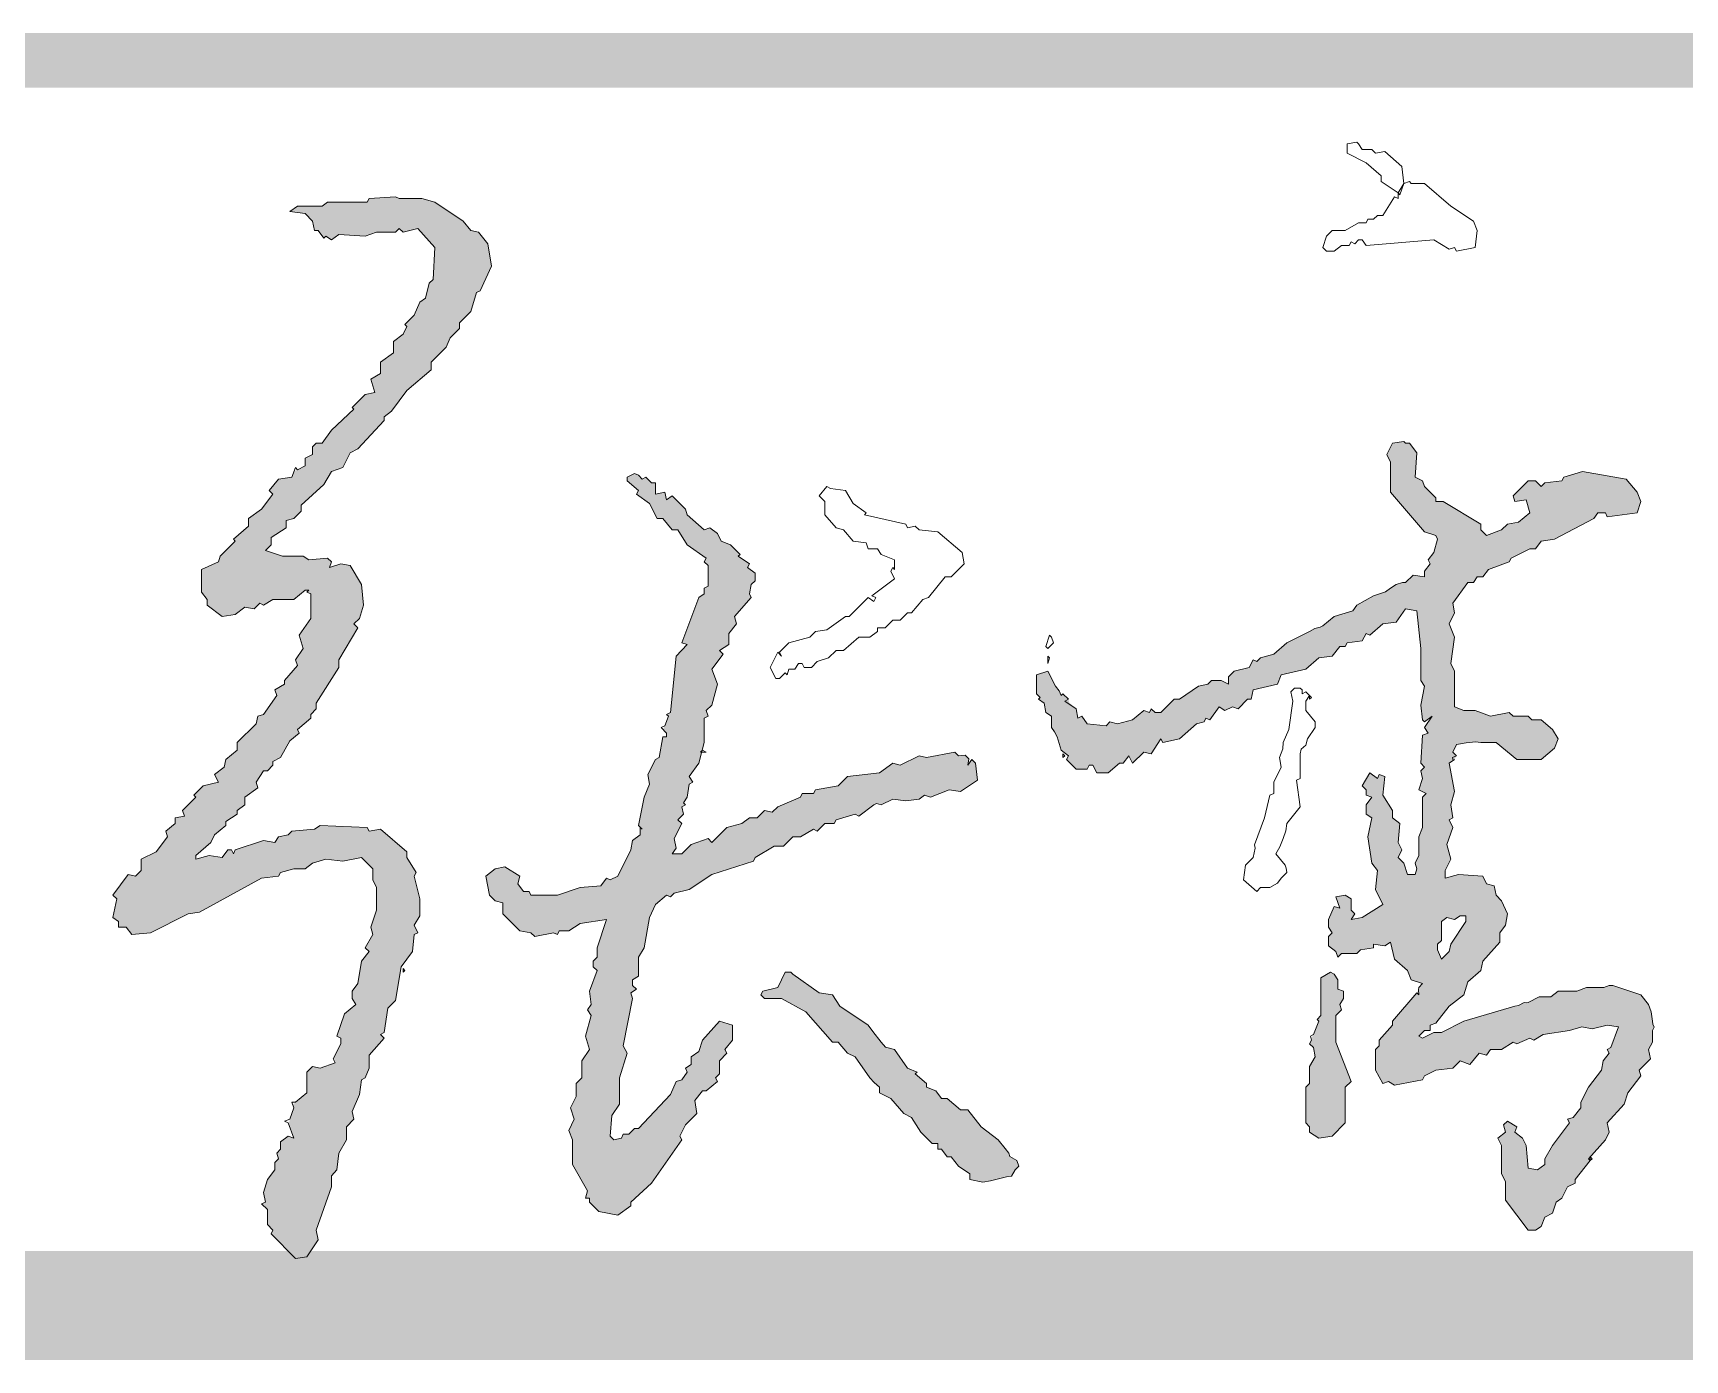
# Model space of a CAD drawing. Extents: x 1188826 to 1909461, y 608442 to 1651179.
# Drawn here: x 1552938 to 1553999, y 1274501 to 1275353 of the extents above; entities that cross this region are included whole.
import ezdxf

# ---------------------------------------------------------------- set-up
doc = ezdxf.new("R2010")
doc.units = 0
doc.header["$LTSCALE"] = 1000
doc.header["$MEASUREMENT"] = 0
doc.layers.add('WALL', color=9, linetype='Continuous', lineweight=40)
doc.layers.add('签名', color=7, linetype='Continuous', lineweight=18)
doc.layers.add('图框', color=140, linetype='Continuous')

# ---------------------------------------------------------------- blocks, each defined once
blk = doc.blocks.new('tq5113')
at = {"layer": '签名'}
h = blk.add_hatch(color=2, dxfattribs=at)
h.dxf.hatch_style = 1
h.paths.add_polyline_path([(5016, 7074.9), (5026.9, 7076.1), (5028.1, 7078.5), (5036.6, 7080.9), (5043.9, 7080.9), (5048.7, 7084.5), (5057.2, 7087), (5068.1, 7085.8), (5080.2, 7088.2), (5087.4, 7080.9), (5087.4, 7073.7), (5089.8, 7068.8), (5089.8, 7054.3), (5086.2, 7043.4), (5087.4, 7038.6), (5082.6, 7030.1), (5085, 7027.7), (5080.2, 7021.6), (5077.7, 7007.1), (5074.1, 7002.3), (5074.1, 6997.5), (5076.5, 6993.8), (5069.3, 6987.8), (5064.4, 6973.3), (5066.8, 6972), (5066.8, 6968.4), (5062, 6958.7), (5063.2, 6956.3), (5053.5, 6952.7), (5048.7, 6953.9), (5045.1, 6950.3), (5045.1, 6937), (5035.9, 6929.3), (5036.6, 6927.3), (5033.2, 6917), (5036.6, 6907.9), (5033, 6909.1), (5028.1, 6905.5), (5028.1, 6900.7), (5025.7, 6898.3), (5026.9, 6894.6), (5024.5, 6892.2), (5024.5, 6887.4), (5019.7, 6881.3), (5017.3, 6872.9), (5018.5, 6866.8), (5016, 6865.6), (5019.7, 6862), (5019.7, 6852.3), (5023.3, 6848.7), (5022.1, 6846.3), (5037.8, 6830.5), (5045.1, 6831.7), (5052.3, 6842.6), (5051.1, 6848.7), (5060.8, 6876.5), (5060.8, 6883.7), (5064.4, 6887.4), (5065.6, 6898.3), (5070.5, 6906.7), (5070.5, 6915.2), (5075.3, 6920), (5074.1, 6924.9), (5078.9, 6935.8), (5080.2, 6945.4), (5082.6, 6946.6), (5085, 6952.7), (5085, 6961.2), (5094.7, 6972), (5092.3, 6974.5), (5094.7, 6975.7), (5097.1, 6991.4), (5101.9, 6996.2), (5105.6, 7018), (5112.8, 7027.7), (5114, 7038.6), (5116.4, 7039.8), (5114, 7044.6), (5117.7, 7050.7), (5117.7, 7061.6), (5114, 7076.1), (5115.2, 7078.5), (5109.2, 7088.2), (5109.2, 7091.8), (5092.3, 7106.3), (5085, 7105.1), (5083.8, 7107.5), (5053.5, 7108.7), (5049.9, 7106.3), (5035.4, 7105.1), (5033, 7102.7), (5026.9, 7101.5), (5024.5, 7097.8), (5017.3, 7099.1), (4999.1, 7093), (4997.9, 7090.6), (4996.7, 7093), (4994.3, 7093), (4990.6, 7088.2), (4982.2, 7089.4), (4973.7, 7087), (4973.7, 7089.4), (4983.4, 7097.8), (4985.8, 7102.7), (4993.1, 7108.7), (4993.1, 7111.2), (5000.3, 7116), (5000.3, 7118.4), (5005.2, 7122), (5005.2, 7126.9), (5013.6, 7132.9), (5012.4, 7136.6), (5017.3, 7143.8), (5019.7, 7143.8), (5023.3, 7147.4), (5023.3, 7149.9), (5028.1, 7152.3), (5034.2, 7163.2), (5040.2, 7168), (5039, 7170.4), (5047.5, 7177.7), (5047.5, 7180.1), (5051.1, 7183.7), (5051.1, 7187.4), (5065.6, 7210.3), (5065.6, 7215.2), (5077.7, 7235.7), (5075.3, 7238.2), (5078.9, 7241.8), (5081.4, 7250.3), (5080.2, 7263.6), (5072.9, 7275.7), (5066.8, 7276.9), (5059.6, 7274.4), (5060.8, 7278.1), (5058.4, 7280.5), (5046.3, 7279.3), (5042.7, 7281.7), (5029.4, 7281.7), (5018.5, 7285.3), (5022.1, 7289), (5022.1, 7293.8), (5031.8, 7299.9), (5031.8, 7304.7), (5036.6, 7305.9), (5041.4, 7310.7), (5041.4, 7314.4), (5056, 7327.7), (5060.8, 7336.1), (5068.1, 7338.6), (5072.9, 7348.2), (5077.7, 7350.7), (5094.7, 7368.8), (5094.7, 7371.2), (5099.5, 7374.8), (5109.2, 7388.2), (5124.9, 7401.5), (5124.9, 7406.3), (5134.6, 7416), (5137, 7422), (5143.1, 7428.1), (5143.1, 7431.7), (5150.3, 7439), (5153.9, 7451.1), (5156.4, 7452.3), (5163.6, 7468), (5161.2, 7482.5), (5155.2, 7489.8), (5150.3, 7491), (5145.5, 7497), (5127.3, 7509.1), (5118.9, 7511.5), (5104.3, 7511.5), (5101.9, 7512.7), (5085, 7511.5), (5083.8, 7509.1), (5058.4, 7509.1), (5054.8, 7506.7), (5039, 7506.7), (5034.2, 7503.1), (5043.9, 7501.9), (5048.7, 7497), (5049.9, 7491), (5052.3, 7491), (5056, 7486.1), (5057.2, 7487.3), (5060.8, 7484.9), (5065.6, 7488.5), (5082.6, 7487.3), (5089.8, 7489.8), (5101.9, 7489.8), (5104.3, 7492.2), (5106.8, 7489.8), (5116.4, 7492.2), (5127.3, 7480.1), (5126.1, 7459.5), (5123.7, 7457.1), (5121.3, 7447.4), (5117.7, 7445), (5114, 7436.5), (5108, 7430.5), (5109.2, 7429.3), (5106.8, 7424.4), (5100.7, 7419.6), (5100.7, 7412.3), (5092.3, 7406.3), (5092.3, 7399), (5086.2, 7395.4), (5088.6, 7386.9), (5082.6, 7385.7), (5074.1, 7377.3), (5075.3, 7376.1), (5060.8, 7362.7), (5054.8, 7354.3), (5051.1, 7354.3), (5048.7, 7351.9), (5048.7, 7347), (5043.9, 7344.6), (5043.9, 7339.8), (5036.9, 7336.3), (5035.4, 7332.5), (5026.9, 7331.3), (5020.9, 7324), (5023.3, 7321.6), (5016, 7311.9), (5007.6, 7305.9), (5007.6, 7301.1), (4997.9, 7292.6), (4999.1, 7291.4), (4989.4, 7281.7), (4988.2, 7278.1), (4977.3, 7273.2), (4977.3, 7258.7), (4981, 7253.9), (4981, 7250.3), (4990.6, 7243), (4999.1, 7244.2), (5005.2, 7249), (5011.2, 7247.8), (5014.8, 7251.5), (5017.3, 7250.3), (5023.3, 7253.9), (5036.6, 7253.9), (5043.9, 7259.9), (5046.3, 7259.9), (5045.1, 7258.7), (5047.5, 7257.5), (5047.5, 7241.8), (5040.2, 7230.9), (5042.7, 7222.4), (5037.8, 7215.2), (5039, 7211.5), (5030.6, 7201.9), (5030.6, 7199.5), (5024.5, 7195.8), (5025.7, 7192.2), (5017.3, 7180.1), (5013.6, 7178.9), (5012.4, 7174.1), (5000.3, 7162), (5000.3, 7157.1), (4993.1, 7151.1), (4991.9, 7146.2), (4985.8, 7141.4), (4988.2, 7136.6), (4978.5, 7134.1), (4972.5, 7128.1), (4973.7, 7126.9), (4965.2, 7118.4), (4966.5, 7114.8), (4960.4, 7113.6), (4960.4, 7109.9), (4954.4, 7105.1), (4955.6, 7101.5), (4948.3, 7091.8), (4938.6, 7087), (4938.6, 7079.7), (4935, 7076.1), (4930.2, 7077.3), (4920.5, 7064), (4922.9, 7061.6), (4920.5, 7049.5), (4924.1, 7047), (4924.1, 7043.4), (4929, 7043.4), (4932.6, 7038.6), (4944.7, 7039.8), (4968.9, 7051.9), (4976.1, 7053.1)])
h = blk.add_hatch(color=2, dxfattribs=at)
h.dxf.hatch_style = 1
h.paths.add_polyline_path([(5796.7, 7268.4), (5800.3, 7268.4), (5804, 7273.2), (5817.3, 7278.1), (5818.5, 7280.5), (5830.6, 7286.5), (5834.2, 7286.5), (5837.8, 7291.4), (5846.3, 7292.6), (5871.7, 7305.9), (5874.1, 7309.5), (5879, 7309.5), (5880.2, 7307.1), (5899.5, 7309.5), (5901.9, 7316.8), (5899.5, 7322.8), (5892.3, 7331.3), (5864.4, 7336.1), (5852.3, 7332.5), (5851.1, 7330.1), (5840.2, 7328.9), (5837.8, 7326.5), (5834.2, 7330.1), (5829.4, 7330.1), (5819.7, 7320.4), (5820.9, 7316.8), (5828.2, 7318), (5830.6, 7309.5), (5823.3, 7303.5), (5816.1, 7302.3), (5812.4, 7298.6), (5802.7, 7295), (5799.1, 7298.6), (5799.1, 7302.3), (5774.9, 7316.8), (5770.1, 7316.8), (5770.1, 7319.2), (5762.8, 7326.5), (5761.6, 7330.1), (5756.8, 7332.5), (5758, 7348.2), (5753.2, 7354.3), (5750.7, 7354.3), (5749.5, 7355.5), (5742.3, 7354.3), (5738.6, 7347), (5741.1, 7342.2), (5741.1, 7322.8), (5762.8, 7297.4), (5770.1, 7295), (5771.3, 7292.6), (5768.9, 7284.1), (5765.3, 7279.3), (5766.5, 7276.9), (5762.8, 7272), (5762.8, 7268.4), (5755.6, 7269.6), (5750.7, 7264.8), (5748.8, 7264.9), (5744.7, 7263.6), (5741.1, 7261.1), (5737.9, 7258.9), (5730.2, 7256.3), (5719.3, 7250.3), (5716.9, 7246.6), (5704.8, 7243), (5697.5, 7237), (5695.8, 7236.2), (5692.5, 7235.2), (5689, 7233.3), (5674.5, 7226.1), (5666.1, 7218.8), (5657.6, 7216.4), (5655.2, 7214), (5652.8, 7215.2), (5650.3, 7210.3), (5640.7, 7207.9), (5637, 7204.3), (5637, 7199.5), (5632.2, 7201.9), (5626.1, 7201.9), (5623.7, 7199.5), (5617.7, 7198.2), (5605.6, 7189.8), (5602, 7189.8), (5593.5, 7181.3), (5589.9, 7181.3), (5587.4, 7183.7), (5586.2, 7181.3), (5582.6, 7182.5), (5575.3, 7176.5), (5565.7, 7174.1), (5560.8, 7175.3), (5558.4, 7172.8), (5546.3, 7174.1), (5542.7, 7178.9), (5540.3, 7177.7), (5539.1, 7183.7), (5534.7, 7187.6), (5534.2, 7189.8), (5530.6, 7193.4), (5529.4, 7192.2), (5528.3, 7195.3), (5525.8, 7198.2), (5520.9, 7207.9), (5513.7, 7205.5), (5513.7, 7193.4), (5516.1, 7191), (5514.9, 7189.8), (5518.5, 7187.4), (5519.7, 7181.3), (5523.3, 7178.9), (5523.3, 7171.6), (5525.5, 7168.4), (5527, 7165.6), (5529.4, 7157.1), (5534.2, 7153.5), (5533, 7151.1), (5539.1, 7145), (5546.3, 7145), (5547.5, 7147.4), (5549.9, 7147.4), (5552.4, 7142.6), (5559.6, 7142.6), (5566.9, 7148.7), (5569.3, 7148.7), (5572.9, 7153.5), (5575.3, 7148.7), (5582.6, 7155.9), (5587.4, 7154.7), (5593.5, 7164.4), (5594.7, 7162), (5605.6, 7164.4), (5616.5, 7174.1), (5621.3, 7175.3), (5622.5, 7177.7), (5624.9, 7176.5), (5631, 7184.9), (5634.6, 7182.5), (5639.5, 7184.9), (5643.1, 7183.7), (5649.1, 7189.8), (5651.5, 7189.8), (5652.8, 7195.8), (5668.5, 7199.5), (5670.9, 7205.5), (5686.6, 7209.1), (5695.1, 7216.4), (5703.6, 7217.6), (5708.4, 7223.6), (5712, 7223.6), (5713.2, 7226.1), (5722.9, 7227.3), (5725.3, 7232.1), (5727.8, 7230.9), (5736.2, 7238.2), (5744.7, 7239.4), (5750.7, 7247.8), (5758, 7246.6), (5760.4, 7222.4), (5760.4, 7201.9), (5762.8, 7198.2), (5760.4, 7186.1), (5761.6, 7176.5), (5762.8, 7175.3), (5767.7, 7178.9), (5762.8, 7171.6), (5765.3, 7168), (5761.6, 7166.8), (5760.4, 7148.7), (5762.8, 7146.2), (5760.4, 7143.8), (5761.6, 7139), (5759.2, 7131.7), (5764, 7129.3), (5761.6, 7126.9), (5761.6, 7107.5), (5759.2, 7101.5), (5759.2, 7089.4), (5756.8, 7084.5), (5758, 7080.9), (5756.8, 7077.3), (5751.9, 7077.3), (5749.5, 7084.5), (5745.9, 7088.2), (5748.3, 7093), (5745.9, 7097.8), (5747.1, 7109.9), (5742.3, 7113.6), (5742.3, 7118.4), (5736.2, 7128.1), (5737.4, 7140.2), (5733.8, 7141.4), (5732.6, 7139), (5727.8, 7142.6), (5722.9, 7134.1), (5725.3, 7131.7), (5725.3, 7128.1), (5729, 7126.9), (5725.3, 7122), (5725.3, 7116), (5729, 7113.6), (5726.5, 7101.5), (5729, 7084.5), (5732.6, 7079.7), (5731.4, 7067.6), (5736.2, 7057.9), (5722.9, 7049.5), (5715.7, 7048.3), (5718.1, 7051.9), (5715.7, 7054.3), (5715.7, 7061.6), (5712, 7064), (5706, 7062.8), (5708.4, 7055.5), (5704.8, 7056.7), (5701.1, 7048.3), (5701.1, 7043.4), (5703.6, 7039.8), (5701.1, 7037.4), (5701.1, 7031.3), (5706, 7027.7), (5707.2, 7024.1), (5709.6, 7026.5), (5719.3, 7026.5), (5721.7, 7028.9), (5730.2, 7030.1), (5730.2, 7032.5), (5737.4, 7031.3), (5741.1, 7033.7), (5743.5, 7022.9), (5751.9, 7015.6), (5754.4, 7009.5), (5761.6, 7007.1), (5759.2, 7004.7), (5759, 7003.4), (5757.9, 7000.9), (5758, 7001.1), (5759.2, 6999.9), (5757.9, 7000.9), (5742.3, 6982.9), (5742.3, 6980.5), (5733.8, 6970.8), (5733.8, 6967.2), (5731.4, 6964.8), (5731.4, 6951.5), (5736.2, 6943), (5739.8, 6944.2), (5743.5, 6941.8), (5761.6, 6945.4), (5762.8, 6947.9), (5770.1, 6951.5), (5781, 6952.7), (5785.8, 6957.5), (5791.9, 6955.1), (5797.9, 6962.4), (5802.7, 6961.2), (5805.2, 6964.8), (5812.4, 6964.8), (5819.7, 6969.6), (5822.1, 6968.4), (5830.6, 6972), (5833, 6970.8), (5839, 6974.5), (5854.8, 6976.7), (5854.8, 6976.9), (5854.9, 6976.7), (5856, 6976.9), (5864, 6979.4), (5870.5, 6978.1), (5880.2, 6980.5), (5887.4, 6979.3), (5882.6, 6966), (5880.2, 6964.8), (5881.4, 6962.4), (5877.7, 6957.5), (5876.5, 6951.5), (5868.1, 6940.6), (5863.2, 6930.9), (5863.2, 6927.3), (5858.4, 6921.2), (5854.8, 6920), (5856, 6917.6), (5845.1, 6903.1), (5840.2, 6894.6), (5840.2, 6891), (5835.4, 6887.4), (5829.4, 6888.6), (5828.2, 6903.1), (5825.7, 6907.9), (5820.9, 6911.6), (5822.1, 6915.2), (5816.1, 6918.8), (5813.6, 6916.4), (5814.8, 6911.6), (5810, 6907.9), (5812.4, 6903.1), (5812.4, 6885), (5814.8, 6880.1), (5814.8, 6868), (5829.4, 6848.7), (5834.2, 6848.7), (5837.8, 6851.1), (5840.2, 6857.1), (5845.1, 6859.6), (5847.5, 6866.8), (5851.1, 6869.2), (5854.8, 6876.5), (5859.6, 6878.9), (5859.6, 6881.3), (5869.3, 6893.4), (5868.1, 6894.6), (5879, 6906.7), (5881.4, 6911.6), (5880.2, 6917.6), (5891, 6929.7), (5893.5, 6937), (5901.9, 6947.9), (5900.7, 6951.5), (5908, 6958.7), (5906.8, 6964.8), (5909.2, 6969.6), (5909.2, 6976.9), (5910.4, 6979.2), (5909.6, 6981.1), (5909.2, 6982.9), (5908.4, 6989.1), (5906.8, 6993.8), (5901.9, 6999.9), (5883.8, 7005.9), (5881.4, 7005.9), (5878.1, 7004.7), (5876.5, 7004.7), (5866.9, 7004.7), (5860.8, 7002.3), (5848.7, 7002.3), (5843.9, 6998.7), (5836.6, 6998.7), (5829.4, 6995), (5828.5, 6994.8), (5826.9, 6995), (5823.2, 6993.1), (5820.9, 6992.6), (5788.2, 6982.9), (5773.7, 6975.7), (5768.9, 6975.7), (5761.6, 6972), (5759.2, 6973.3), (5762.8, 6976.9), (5766.5, 6976.9), (5766.5, 6980.5), (5770.1, 6981.7), (5778.6, 6992.6), (5788.2, 6999.9), (5790.7, 7008.3), (5799.1, 7015.6), (5800.3, 7021.6), (5811.2, 7033.7), (5811.2, 7039.8), (5814.8, 7044.6), (5816.1, 7051.9), (5812.4, 7060.3), (5808.8, 7064), (5807.6, 7070), (5802.7, 7071.2), (5800.3, 7076.1), (5784.6, 7077.3), (5776.1, 7074.9), (5776.1, 7079.7), (5779.8, 7087), (5777.3, 7096.6), (5781, 7107.5), (5778.6, 7112.4), (5781, 7113.6), (5779.8, 7122), (5782.2, 7130.5), (5778.6, 7148.7), (5782.2, 7151.1), (5783.4, 7153.5), (5781, 7155.9), (5783.4, 7160.7), (5789.7, 7161.9), (5795.6, 7162.4), (5799.1, 7162), (5808.8, 7162), (5822.1, 7151.1), (5837.8, 7151.1), (5846.3, 7158.3), (5848.7, 7164.4), (5845.1, 7170.4), (5837.8, 7176.5), (5831.8, 7176.5), (5829.4, 7178.9), (5819.7, 7178.9), (5817.3, 7181.3), (5805.2, 7178.9), (5795.5, 7182.5), (5788.2, 7182.5), (5782.2, 7184.9), (5782.2, 7207.9), (5779.8, 7212.8), (5782.2, 7229.7), (5778.6, 7238.2), (5782.2, 7245.4), (5781, 7251.5), (5790.7, 7264.8), (5794.3, 7264.8)])
h.paths.add_polyline_path([(5789.4, 7050.7), (5789.4, 7047), (5779.8, 7032.5), (5778.6, 7027.7), (5773.7, 7022.9), (5771.3, 7028.9), (5771.3, 7032.5), (5773.7, 7034.9), (5773.7, 7047), (5777.3, 7049.5), (5782.2, 7048.3), (5785.8, 7050.7)], flags=16)
h = blk.add_hatch(color=2, dxfattribs=at)
h.dxf.hatch_style = 1
h.paths.add_polyline_path([(5244.7, 7076.1), (5239.8, 7073.7), (5237.4, 7074.9), (5233.8, 7070), (5220.5, 7068.8), (5206, 7064), (5189, 7064), (5187.8, 7066.4), (5184.2, 7066.4), (5180.6, 7071.2), (5181.8, 7076.1), (5172.1, 7082.1), (5166, 7080.9), (5160, 7076.1), (5162.4, 7064), (5166, 7060.3), (5170.9, 7059.1), (5170.9, 7051.9), (5181.8, 7041), (5189, 7039.8), (5191.4, 7037.4), (5203.5, 7039.8), (5206, 7038.6), (5207.2, 7041), (5213.2, 7041), (5220.5, 7045.8), (5237.4, 7048.3), (5231.4, 7030.1), (5231.4, 7024.1), (5228.9, 7021.6), (5228.9, 7018), (5231.4, 7015.6), (5226.5, 7002.3), (5227.7, 6993.8), (5225.3, 6990.2), (5227.7, 6986.6), (5224.1, 6973.3), (5226.5, 6964.8), (5221.7, 6957.5), (5221.7, 6946.6), (5218, 6943), (5218, 6934.6), (5214.4, 6927.3), (5216.8, 6920), (5213.2, 6912.8), (5215.6, 6906.7), (5215.6, 6891), (5225.3, 6874.1), (5224.1, 6869.2), (5226.5, 6869.2), (5226.5, 6866.8), (5232.6, 6860.8), (5244.7, 6858.3), (5253.1, 6864.4), (5253.1, 6866.8), (5266.4, 6878.9), (5285.8, 6906.7), (5284.6, 6909.1), (5288.2, 6916.4), (5295.5, 6923.7), (5294.3, 6932.1), (5299.1, 6938.2), (5301.5, 6938.2), (5308.8, 6944.2), (5307.6, 6946.6), (5310, 6949.1), (5310, 6957.5), (5314.8, 6962.4), (5313.6, 6964.8), (5318.4, 6970.8), (5318.4, 6980.5), (5310, 6982.9), (5299.1, 6970.8), (5296.7, 6963.6), (5291.8, 6960), (5291.8, 6955.1), (5288.2, 6952.7), (5289.4, 6950.3), (5285.8, 6945.4), (5282.2, 6944.2), (5278.5, 6935.8), (5258, 6914), (5255.5, 6914), (5251.9, 6910.4), (5248.3, 6910.4), (5247.1, 6907.9), (5242.2, 6906.7), (5239.8, 6909.1), (5241, 6922.5), (5245.9, 6929.7), (5245.9, 6946.6), (5250.7, 6962.4), (5248.3, 6967.2), (5254.3, 6997.5), (5253.1, 7001.1), (5256.8, 7003.5), (5254.3, 7005.9), (5254.3, 7009.5), (5258, 7012), (5258, 7024.1), (5261.6, 7030.1), (5265.2, 7049.5), (5268.9, 7057.9), (5276.1, 7064), (5278.5, 7062.8), (5280.9, 7065.2), (5290.6, 7067.6), (5305.1, 7077.3), (5331.8, 7085.8), (5333, 7088.2), (5345.1, 7095.4), (5351.1, 7095.4), (5357.2, 7101.5), (5362, 7101.5), (5370.5, 7106.3), (5372.9, 7105.1), (5377.7, 7109.9), (5383.8, 7109.9), (5385, 7112.4), (5397.1, 7116), (5399.5, 7114.8), (5410.5, 7123), (5414, 7122), (5421.3, 7125.7), (5429.7, 7124.5), (5438.2, 7125.7), (5441.8, 7128.1), (5445.5, 7126.9), (5457.6, 7131.7), (5464.8, 7130.5), (5475.7, 7137.8), (5474.5, 7148.7), (5472.1, 7151.1), (5469.6, 7147.4), (5470.2, 7151.5), (5467.8, 7153.9), (5463.6, 7153.5), (5461.2, 7155.9), (5443, 7152.3), (5438.2, 7153.5), (5426.1, 7147.4), (5421.3, 7148.7), (5412.8, 7142.6), (5392.2, 7140.2), (5386.2, 7134.1), (5371.7, 7131.7), (5370.5, 7129.3), (5363.2, 7129.3), (5362, 7126.9), (5347.5, 7120.8), (5343.8, 7117.2), (5339, 7118.4), (5334.2, 7113.6), (5329.3, 7113.6), (5324.5, 7109.9), (5314.8, 7107.5), (5305.1, 7097.8), (5302.7, 7100.3), (5291.8, 7096.6), (5285.8, 7090.6), (5279.7, 7090.6), (5282.2, 7094.2), (5280.9, 7100.3), (5285.8, 7109.9), (5283.4, 7112.4), (5287, 7116), (5285.8, 7120.8), (5288.2, 7122), (5287, 7123.2), (5289.4, 7126.9), (5290.6, 7135.3), (5293, 7136.6), (5290.6, 7140.2), (5296.7, 7148.7), (5298.7, 7155.9), (5297.9, 7155.9), (5298.9, 7157), (5300.3, 7162), (5300.3, 7177.7), (5302.7, 7178.9), (5301.5, 7182.5), (5305.1, 7186.1), (5308.8, 7199.5), (5305.1, 7209.1), (5312.4, 7218.8), (5310, 7221.2), (5316, 7224.9), (5316, 7232.1), (5320.9, 7238.2), (5319.7, 7243), (5330.5, 7255.1), (5329.3, 7257.5), (5330.5, 7263.6), (5333, 7266), (5333, 7270.8), (5328.1, 7274.4), (5329.3, 7276.9), (5322.1, 7281.7), (5323.3, 7282.9), (5317.2, 7289), (5311.2, 7291.4), (5308.8, 7296.2), (5303.9, 7299.9), (5300.3, 7298.6), (5289.4, 7308.3), (5288.2, 7311.9), (5279.7, 7320.4), (5276.1, 7318), (5274.9, 7322.8), (5268.9, 7321.6), (5268.9, 7328.9), (5266.4, 7328.9), (5262.8, 7332.5), (5260.4, 7331.3), (5258, 7333.7), (5255.5, 7334.9), (5250.7, 7332.5), (5250.7, 7330.1), (5258, 7324), (5256.8, 7321.6), (5265.2, 7315.6), (5270.1, 7305.9), (5273.7, 7305.9), (5279.7, 7298.6), (5283.4, 7298.6), (5289.4, 7289), (5301.5, 7280.5), (5300.3, 7278.1), (5302.7, 7275.7), (5302.7, 7262.4), (5300.3, 7261.1), (5300.3, 7257.5), (5296.7, 7255.1), (5285.8, 7226.1), (5289.4, 7224.9), (5282.2, 7217.6), (5278.5, 7181.3), (5276.1, 7180.1), (5277.3, 7178.9), (5273.9, 7170.3), (5276.1, 7168), (5276.1, 7165.6), (5273.7, 7165.6), (5271.3, 7152.3), (5268.9, 7151.1), (5264, 7141.4), (5265.2, 7135.3), (5261.6, 7126.9), (5258, 7108.7), (5259.2, 7107.5), (5259.2, 7102.7), (5254.3, 7099.1), (5253.1, 7093)])
h = blk.add_hatch(color=2, dxfattribs=at)
h.dxf.hatch_style = 1
h.paths.add_polyline_path([(5433.4, 6921.2), (5439.4, 6911.6), (5446.7, 6904.3), (5450.3, 6904.3), (5450.3, 6900.7), (5452.7, 6900.7), (5456.3, 6895.8), (5458.8, 6895.8), (5463.6, 6889.8), (5470.9, 6885), (5470.9, 6881.3), (5479.1, 6879.5), (5484.2, 6880.5), (5494.5, 6882.9), (5497.7, 6883.5), (5499.9, 6887.4), (5502.3, 6889.8), (5501.1, 6893.4), (5496.6, 6896), (5495.8, 6898.3), (5493.6, 6901.3), (5489, 6906.7), (5478.1, 6915.2), (5469.6, 6926.1), (5464.8, 6926.1), (5456.3, 6933.3), (5452.7, 6933.3), (5449.1, 6938.2), (5443, 6940.6), (5443, 6943), (5435.8, 6949.1), (5437, 6950.3), (5430.9, 6952.7), (5422.5, 6964.8), (5416.7, 6966.4), (5414, 6969.6), (5408.5, 6976.4), (5405.5, 6980.5), (5387.4, 6992.6), (5382.6, 6999.9), (5374.1, 7001.1), (5355.5, 7014.4), (5352.3, 7014.4), (5347.5, 7004.7), (5337.8, 7002.3), (5336.6, 6999.9), (5339, 6997.5), (5349.9, 6997.5), (5365.6, 6989), (5382.6, 6969.6), (5386.2, 6969.6), (5392.2, 6962.4), (5397.1, 6960), (5406.7, 6946.6), (5409.3, 6943.6), (5412.8, 6940.6), (5412.8, 6937), (5420.1, 6933.3), (5428.5, 6923.7)])
h = blk.add_hatch(color=2, dxfattribs=at)
h.dxf.hatch_style = 1
h.paths.add_polyline_path([(5689, 6943), (5686.6, 6940.6), (5686.6, 6917.6), (5689, 6915.2), (5689, 6911.6), (5695.1, 6907.9), (5703.6, 6909.1), (5712, 6917.6), (5712, 6940.6), (5715.7, 6944.2), (5706, 6969.6), (5706, 6986.6), (5709.6, 6990.2), (5708.4, 6993.8), (5710.8, 6997.5), (5710.8, 7002.3), (5707.2, 7003.5), (5707.2, 7009.5), (5704.8, 7013.2), (5702.4, 7014.4), (5696.3, 7010.8), (5696.3, 6986.6), (5693.9, 6984.1), (5695.1, 6982.9), (5690.1, 6971.3), (5690.3, 6970.8), (5689, 6968.4), (5691.5, 6966), (5692.7, 6960), (5689, 6953.9)])
at = {"layer": '图框'}
for points, const_width in [([(0, 7600.3), (7000, 7600.3)], 35), ([(0, 6800.3), (7000, 6800.3)], 70)]:
    blk.add_lwpolyline(points, dxfattribs=dict(at, const_width=const_width))
at = {"layer": '签名', "color": 2, "elevation": 9704994.5}
for points in [[(5720.5, 7546.6), (5719.3, 7547.8), (5713.2, 7546.6), (5713.2, 7540.6), (5725.3, 7534.5), (5735, 7526), (5735, 7522.4), (5745.9, 7515.2), (5749.5, 7521.2), (5748.3, 7532.1), (5737.4, 7541.8), (5731.4, 7540.6), (5729, 7543), (5722.9, 7543), (5720.5, 7546.6)], [(5754.4, 7521.2), (5753.2, 7522.4), (5749.5, 7521.2), (5747.1, 7513.9), (5745.9, 7515.2), (5745.9, 7511.5), (5743.5, 7512.7), (5736.2, 7500.6), (5732.6, 7500.6), (5730.2, 7498.2), (5726.5, 7498.2), (5725.3, 7495.8), (5720.5, 7495.8), (5712, 7491), (5703.6, 7491), (5699.9, 7487.3), (5697.5, 7480.1), (5699.9, 7477.7), (5704.8, 7477.7), (5709.6, 7481.3), (5714.4, 7481.3), (5715.7, 7483.7), (5718.1, 7482.5), (5720.5, 7484.9), (5722.9, 7484.9), (5725.3, 7481.3), (5768.9, 7484.9), (5778.6, 7478.9), (5782.2, 7480.1), (5783.4, 7477.7), (5795.5, 7480.1), (5796.7, 7491), (5794.3, 7497), (5779.8, 7506.7), (5762.8, 7521.2), (5754.4, 7521.2)], [(5104.3, 7511.5), (5101.9, 7512.7), (5085, 7511.5), (5083.8, 7509.1), (5058.4, 7509.1), (5054.8, 7506.7), (5039, 7506.7), (5034.2, 7503.1), (5043.9, 7501.9), (5048.7, 7497), (5049.9, 7491), (5052.3, 7491), (5056, 7486.1), (5057.2, 7487.3), (5060.8, 7484.9), (5065.6, 7488.5), (5082.6, 7487.3), (5089.8, 7489.8), (5101.9, 7489.8), (5104.3, 7492.2), (5106.8, 7489.8), (5116.4, 7492.2), (5127.3, 7480.1), (5126.1, 7459.5), (5123.7, 7457.1), (5121.3, 7447.4), (5117.7, 7445), (5114, 7436.5), (5108, 7430.5), (5109.2, 7429.3), (5106.8, 7424.4), (5100.7, 7419.6), (5100.7, 7412.3), (5092.3, 7406.3), (5092.3, 7399), (5086.2, 7395.4), (5088.6, 7386.9), (5082.6, 7385.7), (5074.1, 7377.3), (5075.3, 7376.1), (5060.8, 7362.7), (5054.8, 7354.3), (5051.1, 7354.3), (5048.7, 7351.9), (5048.7, 7347), (5043.9, 7344.6), (5043.9, 7339.8), (5039, 7337.3), (5037.8, 7338.6), (5035.4, 7332.5), (5026.9, 7331.3), (5020.9, 7324), (5023.3, 7321.6), (5016, 7311.9), (5007.6, 7305.9), (5007.6, 7301.1), (4997.9, 7292.6), (4999.1, 7291.4), (4989.4, 7281.7), (4988.2, 7278.1), (4977.3, 7273.2), (4977.3, 7258.7), (4981, 7253.9), (4981, 7250.3), (4990.6, 7243), (4999.1, 7244.2), (5005.2, 7249), (5011.2, 7247.8), (5014.8, 7251.5), (5017.3, 7250.3), (5023.3, 7253.9), (5036.6, 7253.9), (5043.9, 7259.9), (5046.3, 7259.9), (5045.1, 7258.7), (5047.5, 7257.5), (5047.5, 7241.8), (5040.2, 7230.9), (5042.7, 7222.4), (5037.8, 7215.2), (5039, 7211.5), (5030.6, 7201.9), (5030.6, 7199.5), (5024.5, 7195.8), (5025.7, 7192.2), (5017.3, 7180.1), (5013.6, 7178.9), (5012.4, 7174.1), (5000.3, 7162), (5000.3, 7157.1), (4993.1, 7151.1), (4991.9, 7146.2), (4985.8, 7141.4), (4988.2, 7136.6), (4978.5, 7134.1), (4972.5, 7128.1), (4973.7, 7126.9), (4965.2, 7118.4), (4966.5, 7114.8), (4960.4, 7113.6), (4960.4, 7109.9), (4954.4, 7105.1), (4955.6, 7101.5), (4948.3, 7091.8), (4938.6, 7087), (4938.6, 7079.7), (4935, 7076.1), (4930.2, 7077.3), (4920.5, 7064), (4922.9, 7061.6), (4920.5, 7049.5), (4924.1, 7047), (4924.1, 7043.4), (4929, 7043.4), (4932.6, 7038.6), (4944.7, 7039.8), (4968.9, 7051.9), (4976.1, 7053.1), (5016, 7074.9), (5026.9, 7076.1), (5028.1, 7078.5), (5036.6, 7080.9), (5043.9, 7080.9), (5048.7, 7084.5), (5057.2, 7087), (5068.1, 7085.8), (5080.2, 7088.2), (5087.4, 7080.9), (5087.4, 7073.7), (5089.8, 7068.8), (5089.8, 7054.3), (5086.2, 7043.4), (5087.4, 7038.6), (5082.6, 7030.1), (5085, 7027.7), (5080.2, 7021.6), (5077.7, 7007.1), (5074.1, 7002.3), (5074.1, 6997.5), (5076.5, 6993.8), (5069.3, 6987.8), (5064.4, 6973.3), (5066.8, 6972), (5066.8, 6968.4), (5062, 6958.7), (5063.2, 6956.3), (5053.5, 6952.7), (5048.7, 6953.9), (5045.1, 6950.3), (5045.1, 6937), (5037.8, 6930.9), (5035.4, 6930.9), (5036.6, 6927.3), (5034.2, 6920), (5030.6, 6918.8), (5033, 6917.6), (5036.6, 6907.9), (5033, 6909.1), (5028.1, 6905.5), (5028.1, 6900.7), (5025.7, 6898.3), (5026.9, 6894.6), (5024.5, 6892.2), (5024.5, 6887.4), (5019.7, 6881.3), (5017.3, 6872.9), (5018.5, 6866.8), (5016, 6865.6), (5019.7, 6862), (5019.7, 6852.3), (5023.3, 6848.7), (5022.1, 6846.3), (5037.8, 6830.5), (5045.1, 6831.7), (5052.3, 6842.6), (5051.1, 6848.7), (5060.8, 6876.5), (5060.8, 6883.7), (5064.4, 6887.4), (5065.6, 6898.3), (5070.5, 6906.7), (5070.5, 6915.2), (5075.3, 6920), (5074.1, 6924.9), (5078.9, 6935.8), (5080.2, 6945.4), (5082.6, 6946.6), (5085, 6952.7), (5085, 6961.2), (5094.7, 6972), (5092.3, 6974.5), (5094.7, 6975.7), (5097.1, 6991.4), (5101.9, 6996.2), (5105.6, 7018), (5112.8, 7027.7), (5114, 7038.6), (5116.4, 7039.8), (5114, 7044.6), (5117.7, 7050.7), (5117.7, 7061.6), (5114, 7076.1), (5115.2, 7078.5), (5109.2, 7088.2), (5109.2, 7091.8), (5092.3, 7106.3), (5085, 7105.1), (5083.8, 7107.5), (5053.5, 7108.7), (5049.9, 7106.3), (5035.4, 7105.1), (5033, 7102.7), (5026.9, 7101.5), (5024.5, 7097.8), (5017.3, 7099.1), (4999.1, 7093), (4997.9, 7090.6), (4996.7, 7093), (4994.3, 7093), (4990.6, 7088.2), (4982.2, 7089.4), (4973.7, 7087), (4973.7, 7089.4), (4983.4, 7097.8), (4985.8, 7102.7), (4993.1, 7108.7), (4993.1, 7111.2), (5000.3, 7116), (5000.3, 7118.4), (5005.2, 7122), (5005.2, 7126.9), (5013.6, 7132.9), (5012.4, 7136.6), (5017.3, 7143.8), (5019.7, 7143.8), (5023.3, 7147.4), (5023.3, 7149.9), (5028.1, 7152.3), (5034.2, 7163.2), (5040.2, 7168), (5039, 7170.4), (5047.5, 7177.7), (5047.5, 7180.1), (5051.1, 7183.7), (5051.1, 7187.4), (5065.6, 7210.3), (5065.6, 7215.2), (5077.7, 7235.7), (5075.3, 7238.2), (5078.9, 7241.8), (5081.4, 7250.3), (5080.2, 7263.6), (5072.9, 7275.7), (5066.8, 7276.9), (5059.6, 7274.4), (5060.8, 7278.1), (5058.4, 7280.5), (5046.3, 7279.3), (5042.7, 7281.7), (5029.4, 7281.7), (5018.5, 7285.3), (5022.1, 7289), (5022.1, 7293.8), (5031.8, 7299.9), (5031.8, 7304.7), (5036.6, 7305.9), (5041.4, 7310.7), (5041.4, 7314.4), (5056, 7327.7), (5060.8, 7336.1), (5068.1, 7338.6), (5072.9, 7348.2), (5077.7, 7350.7), (5094.7, 7368.8), (5094.7, 7371.2), (5099.5, 7374.8), (5109.2, 7388.2), (5124.9, 7401.5), (5124.9, 7406.3), (5134.6, 7416), (5137, 7422), (5143.1, 7428.1), (5143.1, 7431.7), (5150.3, 7439), (5153.9, 7451.1), (5156.4, 7452.3), (5163.6, 7468), (5161.2, 7482.5), (5155.2, 7489.8), (5150.3, 7491), (5145.5, 7497), (5127.3, 7509.1), (5118.9, 7511.5), (5104.3, 7511.5)], [(5750.7, 7354.3), (5749.5, 7355.5), (5742.3, 7354.3), (5738.6, 7347), (5741.1, 7342.2), (5741.1, 7322.8), (5762.8, 7297.4), (5770.1, 7295), (5771.3, 7292.6), (5768.9, 7284.1), (5765.3, 7279.3), (5766.5, 7276.9), (5762.8, 7272), (5762.8, 7268.4), (5755.6, 7269.6), (5750.7, 7264.8), (5748.8, 7264.9), (5744.7, 7263.6), (5741.1, 7261.1), (5737.9, 7258.9), (5730.2, 7256.3), (5719.3, 7250.3), (5716.9, 7246.6), (5704.8, 7243), (5697.5, 7237), (5695.8, 7236.2), (5692.5, 7235.2), (5689, 7233.3), (5674.5, 7226.1), (5666.1, 7218.8), (5657.6, 7216.4), (5655.2, 7214), (5652.8, 7215.2), (5650.3, 7210.3), (5640.7, 7207.9), (5637, 7204.3), (5637, 7199.5), (5632.2, 7201.9), (5626.1, 7201.9), (5623.7, 7199.5), (5617.7, 7198.2), (5605.6, 7189.8), (5602, 7189.8), (5593.5, 7181.3), (5589.9, 7181.3), (5587.4, 7183.7), (5586.2, 7181.3), (5582.6, 7182.5), (5575.3, 7176.5), (5565.7, 7174.1), (5560.8, 7175.3), (5558.4, 7172.8), (5546.3, 7174.1), (5542.7, 7178.9), (5540.3, 7177.7), (5539.1, 7183.7), (5531.8, 7188.6), (5534.2, 7189.8), (5530.6, 7193.4), (5529.4, 7192.2), (5528.3, 7195.3), (5525.8, 7198.2), (5520.9, 7207.9), (5513.7, 7205.5), (5513.7, 7193.4), (5516.1, 7191), (5514.9, 7189.8), (5518.5, 7187.4), (5519.7, 7181.3), (5523.3, 7178.9), (5523.3, 7171.6), (5525.3, 7168.8), (5527, 7165.6), (5529.4, 7157.1), (5534.2, 7153.5), (5533, 7151.1), (5539.1, 7145), (5546.3, 7145), (5547.5, 7147.4), (5549.9, 7147.4), (5552.4, 7142.6), (5559.6, 7142.6), (5566.9, 7148.7), (5569.3, 7148.7), (5572.9, 7153.5), (5575.3, 7148.7), (5582.6, 7155.9), (5587.4, 7154.7), (5593.5, 7164.4), (5594.7, 7162), (5605.6, 7164.4), (5616.5, 7174.1), (5621.3, 7175.3), (5622.5, 7177.7), (5624.9, 7176.5), (5631, 7184.9), (5634.6, 7182.5), (5639.5, 7184.9), (5643.1, 7183.7), (5649.1, 7189.8), (5651.5, 7189.8), (5652.8, 7195.8), (5668.5, 7199.5), (5670.9, 7205.5), (5686.6, 7209.1), (5695.1, 7216.4), (5703.6, 7217.6), (5708.4, 7223.6), (5712, 7223.6), (5713.2, 7226.1), (5722.9, 7227.3), (5725.3, 7232.1), (5727.8, 7230.9), (5736.2, 7238.2), (5744.7, 7239.4), (5750.7, 7247.8), (5758, 7246.6), (5760.4, 7222.4), (5760.4, 7201.9), (5762.8, 7198.2), (5760.4, 7186.1), (5761.6, 7176.5), (5762.8, 7175.3), (5767.7, 7178.9), (5762.8, 7171.6), (5765.3, 7168), (5761.6, 7166.8), (5760.4, 7148.7), (5762.8, 7146.2), (5760.4, 7143.8), (5761.6, 7139), (5759.2, 7131.7), (5764, 7129.3), (5761.6, 7126.9), (5761.6, 7107.5), (5759.2, 7101.5), (5759.2, 7089.4), (5756.8, 7084.5), (5758, 7080.9), (5756.8, 7077.3), (5751.9, 7077.3), (5749.5, 7084.5), (5745.9, 7088.2), (5748.3, 7093), (5745.9, 7097.8), (5747.1, 7109.9), (5742.3, 7113.6), (5742.3, 7118.4), (5736.2, 7128.1), (5737.4, 7140.2), (5733.8, 7141.4), (5732.6, 7139), (5727.8, 7142.6), (5722.9, 7134.1), (5725.3, 7131.7), (5725.3, 7128.1), (5729, 7126.9), (5725.3, 7122), (5725.3, 7116), (5729, 7113.6), (5726.5, 7101.5), (5729, 7084.5), (5732.6, 7079.7), (5731.4, 7067.6), (5736.2, 7057.9), (5722.9, 7049.5), (5715.7, 7048.3), (5718.1, 7051.9), (5715.7, 7054.3), (5715.7, 7061.6), (5712, 7064), (5706, 7062.8), (5708.4, 7055.5), (5704.8, 7056.7), (5701.1, 7048.3), (5701.1, 7043.4), (5703.6, 7039.8), (5701.1, 7037.4), (5701.1, 7031.3), (5706, 7027.7), (5707.2, 7024.1), (5709.6, 7026.5), (5719.3, 7026.5), (5721.7, 7028.9), (5730.2, 7030.1), (5730.2, 7032.5), (5737.4, 7031.3), (5741.1, 7033.7), (5743.5, 7022.9), (5751.9, 7015.6), (5754.4, 7009.5), (5761.6, 7007.1), (5759.2, 7004.7), (5759, 7003.4), (5759.2, 6999.9), (5758, 7001.1), (5742.3, 6982.9), (5742.3, 6980.5), (5733.8, 6970.8), (5733.8, 6967.2), (5731.4, 6964.8), (5731.4, 6951.5), (5736.2, 6943), (5739.8, 6944.2), (5743.5, 6941.8), (5761.6, 6945.4), (5762.8, 6947.9), (5770.1, 6951.5), (5781, 6952.7), (5785.8, 6957.5), (5791.9, 6955.1), (5797.9, 6962.4), (5802.7, 6961.2), (5805.2, 6964.8), (5812.4, 6964.8), (5819.7, 6969.6), (5822.1, 6968.4), (5830.6, 6972), (5833, 6970.8), (5839, 6974.5), (5856, 6976.9), (5864, 6979.4), (5870.5, 6978.1), (5880.2, 6980.5), (5887.4, 6979.3), (5882.6, 6966), (5880.2, 6964.8), (5881.4, 6962.4), (5877.7, 6957.5), (5876.5, 6951.5), (5868.1, 6940.6), (5863.2, 6930.9), (5863.2, 6927.3), (5858.4, 6921.2), (5854.8, 6920), (5856, 6917.6), (5845.1, 6903.1), (5840.2, 6894.6), (5840.2, 6891), (5835.4, 6887.4), (5829.4, 6888.6), (5828.2, 6903.1), (5825.7, 6907.9), (5820.9, 6911.6), (5822.1, 6915.2), (5816.1, 6918.8), (5813.6, 6916.4), (5814.8, 6911.6), (5810, 6907.9), (5812.4, 6903.1), (5812.4, 6885), (5814.8, 6880.1), (5814.8, 6868), (5829.4, 6848.7), (5834.2, 6848.7), (5837.8, 6851.1), (5840.2, 6857.1), (5845.1, 6859.6), (5847.5, 6866.8), (5851.1, 6869.2), (5854.8, 6876.5), (5859.6, 6878.9), (5859.6, 6881.3), (5869.3, 6893.4), (5868.1, 6894.6), (5879, 6906.7), (5881.4, 6911.6), (5880.2, 6917.6), (5891, 6929.7), (5893.5, 6937), (5901.9, 6947.9), (5900.7, 6951.5), (5908, 6958.7), (5906.8, 6964.8), (5909.2, 6969.6), (5909.2, 6976.9), (5910.4, 6979.2), (5909.6, 6981.1), (5909.2, 6982.9), (5908.4, 6989.1), (5906.8, 6993.8), (5901.9, 6999.9), (5883.8, 7005.9), (5881.4, 7005.9), (5878.1, 7004.7), (5876.5, 7004.7), (5866.9, 7004.7), (5860.8, 7002.3), (5848.7, 7002.3), (5843.9, 6998.7), (5836.6, 6998.7), (5829.4, 6995), (5828.5, 6994.8), (5826.9, 6995), (5823.2, 6993.1), (5820.9, 6992.6), (5788.2, 6982.9), (5773.7, 6975.7), (5768.9, 6975.7), (5761.6, 6972), (5759.2, 6973.3), (5762.8, 6976.9), (5766.5, 6976.9), (5766.5, 6980.5), (5770.1, 6981.7), (5778.6, 6992.6), (5788.2, 6999.9), (5790.7, 7008.3), (5799.1, 7015.6), (5800.3, 7021.6), (5811.2, 7033.7), (5811.2, 7039.8), (5814.8, 7044.6), (5816.1, 7051.9), (5812.4, 7060.3), (5808.8, 7064), (5807.6, 7070), (5802.7, 7071.2), (5800.3, 7076.1), (5784.6, 7077.3), (5776.1, 7074.9), (5776.1, 7079.7), (5779.8, 7087), (5777.3, 7096.6), (5781, 7107.5), (5778.6, 7112.4), (5781, 7113.6), (5779.8, 7122), (5782.2, 7130.5), (5778.6, 7148.7), (5782.2, 7151.1), (5781.2, 7150.4), (5780.9, 7152.3), (5780.9, 7152.3), (5783.4, 7153.5), (5781, 7155.9), (5783.4, 7160.7), (5789.7, 7161.9), (5795.6, 7162.4), (5799.1, 7162), (5808.8, 7162), (5822.1, 7151.1), (5837.8, 7151.1), (5846.3, 7158.3), (5848.7, 7164.4), (5845.1, 7170.4), (5837.8, 7176.5), (5831.8, 7176.5), (5829.4, 7178.9), (5819.7, 7178.9), (5817.3, 7181.3), (5805.2, 7178.9), (5795.5, 7182.5), (5788.2, 7182.5), (5782.2, 7184.9), (5782.2, 7207.9), (5779.8, 7212.8), (5782.2, 7229.7), (5778.6, 7238.2), (5782.2, 7245.4), (5781, 7251.5), (5790.7, 7264.8), (5794.3, 7264.8), (5796.7, 7268.4), (5800.3, 7268.4), (5804, 7273.2), (5817.3, 7278.1), (5818.5, 7280.5), (5830.6, 7286.5), (5834.2, 7286.5), (5837.8, 7291.4), (5846.3, 7292.6), (5871.7, 7305.9), (5874.1, 7309.5), (5879, 7309.5), (5880.2, 7307.1), (5899.5, 7309.5), (5901.9, 7316.8), (5899.5, 7322.8), (5892.3, 7331.3), (5864.4, 7336.1), (5852.3, 7332.5), (5851.1, 7330.1), (5840.2, 7328.9), (5837.8, 7326.5), (5834.2, 7330.1), (5829.4, 7330.1), (5819.7, 7320.4), (5820.9, 7316.8), (5828.2, 7318), (5830.6, 7309.5), (5823.3, 7303.5), (5816.1, 7302.3), (5812.4, 7298.6), (5802.7, 7295), (5799.1, 7298.6), (5799.1, 7302.3), (5774.9, 7316.8), (5770.1, 7316.8), (5770.1, 7319.2), (5762.8, 7326.5), (5761.6, 7330.1), (5756.8, 7332.5), (5758, 7348.2), (5753.2, 7354.3), (5750.7, 7354.3)], [(5258, 7333.7), (5255.5, 7334.9), (5250.7, 7332.5), (5250.7, 7330.1), (5258, 7324), (5256.8, 7321.6), (5265.2, 7315.6), (5270.1, 7305.9), (5273.7, 7305.9), (5279.7, 7298.6), (5283.4, 7298.6), (5289.4, 7289), (5301.5, 7280.5), (5300.3, 7278.1), (5302.7, 7275.7), (5302.7, 7262.4), (5300.3, 7261.1), (5300.3, 7257.5), (5296.7, 7255.1), (5285.8, 7226.1), (5289.4, 7224.9), (5282.2, 7217.6), (5278.5, 7181.3), (5276.1, 7180.1), (5277.3, 7178.9), (5274.9, 7172.8), (5272.5, 7171.6), (5276.1, 7168), (5276.1, 7165.6), (5273.7, 7165.6), (5271.3, 7152.3), (5268.9, 7151.1), (5264, 7141.4), (5265.2, 7135.3), (5261.6, 7126.9), (5258, 7108.7), (5260.4, 7106.3), (5260.4, 7106.3), (5259.2, 7107.5), (5259.2, 7102.7), (5254.3, 7099.1), (5253.1, 7093), (5244.7, 7076.1), (5239.8, 7073.7), (5237.4, 7074.9), (5233.8, 7070), (5220.5, 7068.8), (5206, 7064), (5189, 7064), (5187.8, 7066.4), (5184.2, 7066.4), (5180.6, 7071.2), (5181.8, 7076.1), (5172.1, 7082.1), (5166, 7080.9), (5160, 7076.1), (5162.4, 7064), (5166, 7060.3), (5170.9, 7059.1), (5170.9, 7051.9), (5181.8, 7041), (5189, 7039.8), (5191.4, 7037.4), (5203.5, 7039.8), (5206, 7038.6), (5207.2, 7041), (5213.2, 7041), (5220.5, 7045.8), (5237.4, 7048.3), (5231.4, 7030.1), (5231.4, 7024.1), (5228.9, 7021.6), (5228.9, 7018), (5231.4, 7015.6), (5226.5, 7002.3), (5227.7, 6993.8), (5225.3, 6990.2), (5227.7, 6986.6), (5224.1, 6973.3), (5226.5, 6964.8), (5221.7, 6957.5), (5221.7, 6946.6), (5218, 6943), (5218, 6934.6), (5214.4, 6927.3), (5216.8, 6920), (5213.2, 6912.8), (5215.6, 6906.7), (5215.6, 6891), (5225.3, 6874.1), (5224.1, 6869.2), (5226.5, 6869.2), (5226.5, 6866.8), (5232.6, 6860.8), (5244.7, 6858.3), (5253.1, 6864.4), (5253.1, 6866.8), (5266.4, 6878.9), (5285.8, 6906.7), (5284.6, 6909.1), (5288.2, 6916.4), (5295.5, 6923.7), (5294.3, 6932.1), (5299.1, 6938.2), (5301.5, 6938.2), (5308.8, 6944.2), (5307.6, 6946.6), (5310, 6949.1), (5310, 6957.5), (5314.8, 6962.4), (5313.6, 6964.8), (5318.4, 6970.8), (5318.4, 6980.5), (5310, 6982.9), (5299.1, 6970.8), (5296.7, 6963.6), (5291.8, 6960), (5291.8, 6955.1), (5288.2, 6952.7), (5289.4, 6950.3), (5285.8, 6945.4), (5282.2, 6944.2), (5278.5, 6935.8), (5258, 6914), (5255.5, 6914), (5251.9, 6910.4), (5248.3, 6910.4), (5247.1, 6907.9), (5242.2, 6906.7), (5239.8, 6909.1), (5241, 6922.5), (5245.9, 6929.7), (5245.9, 6946.6), (5250.7, 6962.4), (5248.3, 6967.2), (5254.3, 6997.5), (5253.1, 7001.1), (5256.8, 7003.5), (5254.3, 7005.9), (5254.3, 7009.5), (5258, 7012), (5258, 7024.1), (5261.6, 7030.1), (5265.2, 7049.5), (5268.9, 7057.9), (5276.1, 7064), (5278.5, 7062.8), (5280.9, 7065.2), (5290.6, 7067.6), (5305.1, 7077.3), (5331.8, 7085.8), (5333, 7088.2), (5345.1, 7095.4), (5351.1, 7095.4), (5357.2, 7101.5), (5362, 7101.5), (5370.5, 7106.3), (5372.9, 7105.1), (5377.7, 7109.9), (5383.8, 7109.9), (5385, 7112.4), (5397.1, 7116), (5399.5, 7114.8), (5409.2, 7122), (5411, 7122.9), (5414, 7122), (5421.3, 7125.7), (5429.7, 7124.5), (5438.2, 7125.7), (5441.8, 7128.1), (5445.5, 7126.9), (5457.6, 7131.7), (5464.8, 7130.5), (5475.7, 7137.8), (5474.5, 7148.7), (5472.1, 7151.1), (5469.6, 7147.4), (5470.2, 7151.5), (5467.8, 7153.9), (5463.6, 7153.5), (5461.2, 7155.9), (5443, 7152.3), (5438.2, 7153.5), (5426.1, 7147.4), (5421.3, 7148.7), (5412.8, 7142.6), (5392.2, 7140.2), (5386.2, 7134.1), (5371.7, 7131.7), (5370.5, 7129.3), (5363.2, 7129.3), (5362, 7126.9), (5347.5, 7120.8), (5343.8, 7117.2), (5339, 7118.4), (5334.2, 7113.6), (5329.3, 7113.6), (5324.5, 7109.9), (5314.8, 7107.5), (5305.1, 7097.8), (5302.7, 7100.3), (5291.8, 7096.6), (5285.8, 7090.6), (5279.7, 7090.6), (5282.2, 7094.2), (5280.9, 7100.3), (5285.8, 7109.9), (5283.4, 7112.4), (5287, 7116), (5285.8, 7120.8), (5288.2, 7122), (5287, 7123.2), (5289.4, 7126.9), (5290.6, 7135.3), (5293, 7136.6), (5290.6, 7140.2), (5296.7, 7148.7), (5300.3, 7162), (5300.3, 7177.7), (5302.7, 7178.9), (5301.5, 7182.5), (5305.1, 7186.1), (5308.8, 7199.5), (5305.1, 7209.1), (5312.4, 7218.8), (5310, 7221.2), (5316, 7224.9), (5316, 7232.1), (5320.9, 7238.2), (5319.7, 7243), (5330.5, 7255.1), (5329.3, 7257.5), (5330.5, 7263.6), (5333, 7266), (5333, 7270.8), (5328.1, 7274.4), (5329.3, 7276.9), (5322.1, 7281.7), (5323.3, 7282.9), (5317.2, 7289), (5311.2, 7291.4), (5308.8, 7296.2), (5303.9, 7299.9), (5300.3, 7298.6), (5289.4, 7308.3), (5288.2, 7311.9), (5279.7, 7320.4), (5276.1, 7318), (5274.9, 7322.8), (5268.9, 7321.6), (5268.9, 7328.9), (5266.4, 7328.9), (5262.8, 7332.5), (5260.4, 7331.3), (5258, 7333.7)], [(5381.3, 7325.3), (5378.9, 7326.5), (5374.1, 7320.4), (5377.7, 7316.8), (5377.7, 7308.3), (5385, 7299.9), (5389.8, 7298.6), (5395.9, 7291.4), (5404.3, 7290.2), (5405.5, 7286.5), (5411.6, 7286.5), (5414, 7282.9), (5422.5, 7279.3), (5422.5, 7273.2), (5421.3, 7274.4), (5420.1, 7272), (5422.5, 7267.2), (5408, 7256.3), (5410.4, 7255.1), (5409.2, 7252.7), (5405.5, 7255.1), (5393.4, 7243), (5391, 7243), (5378.9, 7234.5), (5371.7, 7233.3), (5368, 7229.7), (5354.7, 7226.1), (5348.7, 7220), (5349.9, 7217.6), (5347.5, 7220), (5342.6, 7210.3), (5346.3, 7203.1), (5348.7, 7203.1), (5352.3, 7206.7), (5353.5, 7205.5), (5354.7, 7209.1), (5358.4, 7209.1), (5360.8, 7212.8), (5363.2, 7212.8), (5364.4, 7210.3), (5369.2, 7210.3), (5372.9, 7214), (5380.1, 7216.4), (5385, 7221.2), (5389.8, 7221.2), (5399.5, 7229.7), (5406.7, 7229.7), (5411.6, 7233.3), (5411.6, 7235.7), (5416.4, 7235.7), (5421.3, 7240.6), (5426.1, 7240.6), (5430.9, 7245.4), (5433.4, 7245.4), (5440.6, 7253.9), (5444.2, 7255.1), (5455.1, 7268.4), (5458.8, 7268.4), (5467.2, 7276.9), (5466, 7284.1), (5450.3, 7297.4), (5438.2, 7298.6), (5435.8, 7301.1), (5430.9, 7299.9), (5429.7, 7302.3), (5403.1, 7308.3), (5404.3, 7309.5), (5395.9, 7315.6), (5391, 7324), (5381.3, 7325.3)], [(5523.3, 7229.7), (5522.1, 7230.9), (5519.7, 7223.6), (5520.9, 7222.4), (5524.5, 7226.1), (5523.3, 7229.7)], [(5522.1, 7216.4), (5520.9, 7217.6), (5520.9, 7212.8), (5522.1, 7216.4)], [(5684.2, 7195.8), (5683, 7197), (5679.4, 7197), (5677, 7194.6), (5678.2, 7188.6), (5675.7, 7170.4), (5672.1, 7162), (5671.9, 7158), (5669.7, 7152.3), (5670.9, 7146.2), (5666.1, 7136.6), (5666.1, 7129.3), (5663.6, 7128.1), (5660, 7113.6), (5653.6, 7096.2), (5653.6, 7096.2), (5654, 7094.2), (5652.8, 7088.2), (5647.9, 7083.3), (5646.7, 7073.7), (5655.2, 7066.4), (5657.6, 7068.8), (5663.6, 7068.8), (5668.4, 7071.7), (5670.9, 7074.9), (5674.5, 7078.5), (5674.1, 7081.2), (5673.3, 7083.3), (5667.3, 7090.6), (5670, 7095.1), (5672.1, 7100.3), (5673.9, 7105.3), (5674.5, 7109.9), (5683, 7120.8), (5680.6, 7137.8), (5683, 7139), (5683, 7154.7), (5683.7, 7157.7), (5686.6, 7160.3), (5687.8, 7164.4), (5692.7, 7171.6), (5692.7, 7175.3), (5686.6, 7182.5), (5686.6, 7188.6), (5689, 7192.2), (5686.6, 7194.6), (5684.2, 7193.4), (5684.2, 7195.8)], [(5690.3, 7191), (5689, 7192.2), (5689, 7189.8), (5690.3, 7191)], [(5301.5, 7155.9), (5299.1, 7157.1), (5297.9, 7155.9), (5301.5, 7155.9)], [(5531.8, 7153.5), (5530.6, 7154.7), (5530.6, 7152.3), (5531.8, 7153.5)], [(5785.8, 7050.7), (5789.4, 7050.7), (5789.4, 7047), (5779.8, 7032.5), (5778.6, 7027.7), (5773.7, 7022.9), (5771.3, 7028.9), (5771.3, 7032.5), (5773.7, 7034.9), (5773.7, 7047), (5777.3, 7049.5), (5782.2, 7048.3), (5785.8, 7050.7)], [(5108, 7015.6), (5106.8, 7016.8), (5106.8, 7014.4), (5108, 7015.6)], [(5357.2, 7013.2), (5355.9, 7014.4), (5352.3, 7014.4), (5347.5, 7004.7), (5337.8, 7002.3), (5336.6, 6999.9), (5339, 6997.5), (5349.9, 6997.5), (5365.6, 6989), (5382.6, 6969.6), (5386.2, 6969.6), (5392.2, 6962.4), (5397.1, 6960), (5406.7, 6946.6), (5409.3, 6943.6), (5412.8, 6940.6), (5412.8, 6937), (5420.1, 6933.3), (5428.5, 6923.7), (5433.4, 6921.2), (5439.4, 6911.6), (5446.7, 6904.3), (5450.3, 6904.3), (5450.3, 6900.7), (5452.7, 6900.7), (5456.3, 6895.8), (5458.8, 6895.8), (5463.6, 6889.8), (5470.9, 6885), (5470.9, 6881.3), (5479.1, 6879.5), (5484.2, 6880.5), (5494.5, 6882.9), (5497.7, 6883.5), (5499.9, 6887.4), (5499.9, 6887.4), (5502.3, 6889.8), (5501.1, 6893.4), (5496.6, 6896), (5495.8, 6898.3), (5493.6, 6901.3), (5489, 6906.7), (5478.1, 6915.2), (5469.6, 6926.1), (5464.8, 6926.1), (5456.3, 6933.3), (5452.7, 6933.3), (5449.1, 6938.2), (5443, 6940.6), (5443, 6943), (5435.8, 6949.1), (5437, 6950.3), (5430.9, 6952.7), (5422.5, 6964.8), (5416.7, 6966.4), (5414, 6969.6), (5408.5, 6976.4), (5405.5, 6980.5), (5387.4, 6992.6), (5382.6, 6999.9), (5374.1, 7001.1), (5357.2, 7013.2)], [(5704.8, 7013.2), (5702.4, 7014.4), (5696.3, 7010.8), (5696.3, 6986.6), (5693.9, 6984.1), (5695.1, 6982.9), (5691.5, 6974.5), (5689.7, 6973.3), (5690.3, 6970.8), (5689, 6968.4), (5691.5, 6966), (5692.7, 6960), (5689, 6953.9), (5689, 6943), (5686.6, 6940.6), (5686.6, 6917.6), (5689, 6915.2), (5689, 6911.6), (5695.1, 6907.9), (5703.6, 6909.1), (5712, 6917.6), (5712, 6940.6), (5715.7, 6944.2), (5706, 6969.6), (5706, 6986.6), (5709.6, 6990.2), (5708.4, 6993.8), (5710.8, 6997.5), (5710.8, 7002.3), (5707.2, 7003.5), (5707.2, 7009.5), (5704.8, 7013.2)], [(5870.5, 6894.6), (5869.3, 6895.8), (5869.3, 6893.4), (5870.5, 6894.6)]]:
    blk.add_lwpolyline(points, dxfattribs=at)

msp = doc.modelspace()

# ---------------------------------------------------------------- block references
at = {"layer": 'WALL'}
msp.add_blockref('tq5113', (1548068.4, 1267735.4), dxfattribs=at)

doc.saveas('drawing.dxf')
